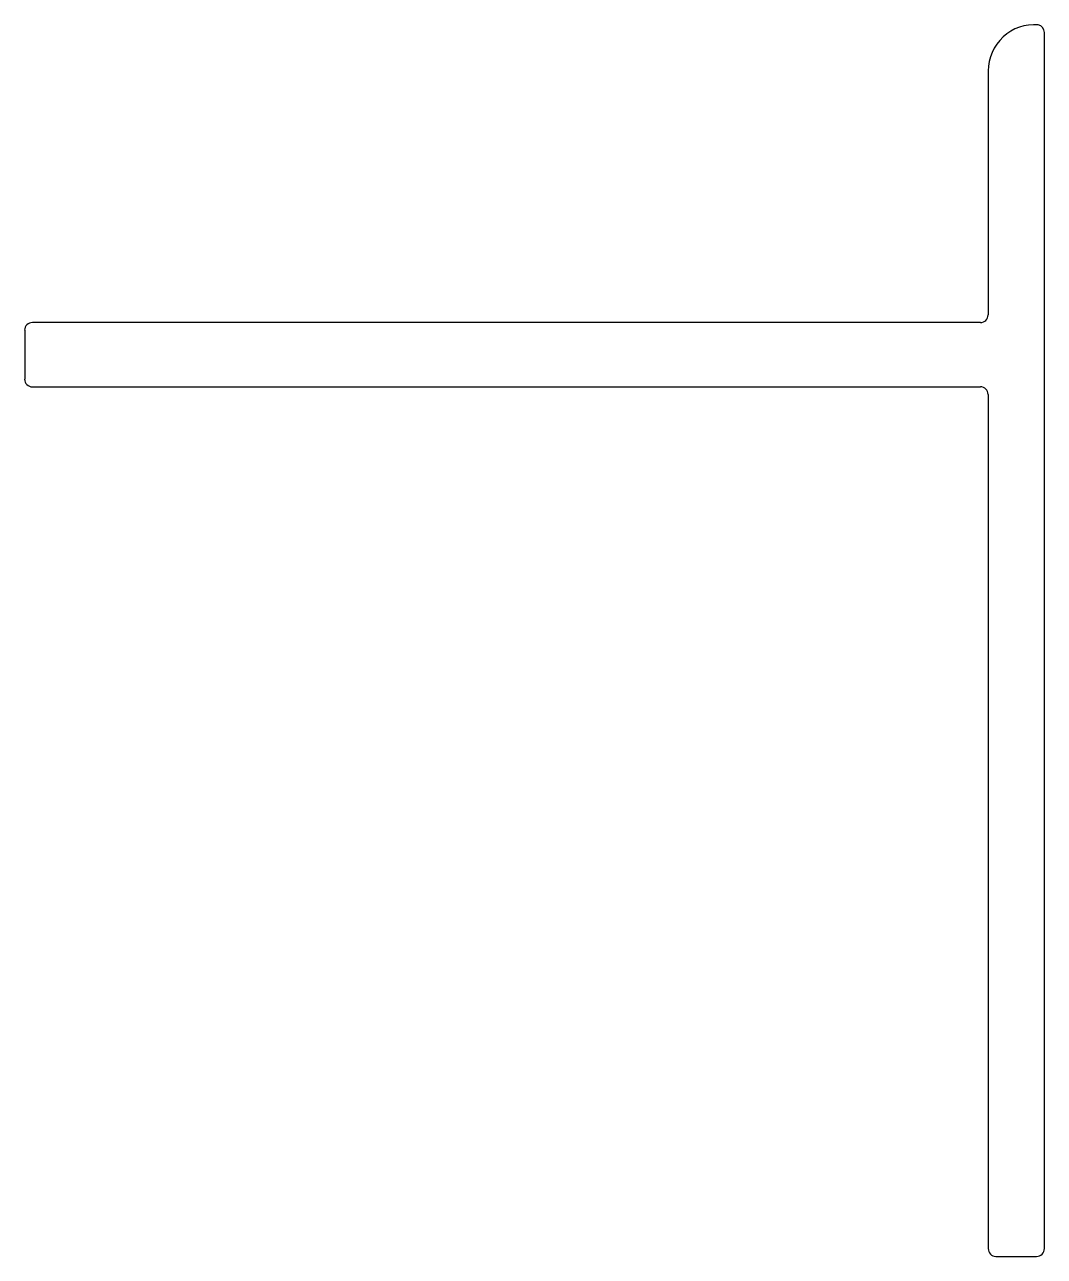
# Model space of a CAD drawing. Extents: x -71 to 30, y -72 to 50.
import ezdxf

# ---------------------------------------------------------------- set-up
doc = ezdxf.new("R2010")
doc.units = 0
doc.header["$MEASUREMENT"] = 0
doc.layers.get('0').update_dxf_attribs({"linetype": 'CONTINUOUS'})

msp = doc.modelspace()

# ---------------------------------------------------------------- linework, layer by layer
for p, q in [((30, -71.42), (30, 48.82)), ((24.45, 45.01), (24.45, 20.89)), ((23.68, 20.13), (-70.04, 20.13)), ((-70.8, 19.37), (-70.8, 14.54)), ((-70.04, 13.78), (23.68, 13.78)), ((24.45, 13.02), (24.45, -71.42)), ((25.21, -72.18), (29.24, -72.18))]:
    msp.add_line(p, q)
for centre, radius, start, end in [((29.02, 45.01), 4.57, 85.3017, 180), ((29.24, 48.82), 0.762, 360, 78.4753), ((23.68, 20.89), 0.762, 270, 0), ((-70.04, 19.37), 0.762, 90, 180), ((-70.04, 14.54), 0.762, 180, 270), ((23.68, 13.02), 0.762, 0, 90), ((25.21, -71.42), 0.762, 180, 270), ((29.24, -71.42), 0.762, 270, 360)]:
    msp.add_arc(centre, radius, start, end)

doc.saveas('drawing.dxf')
